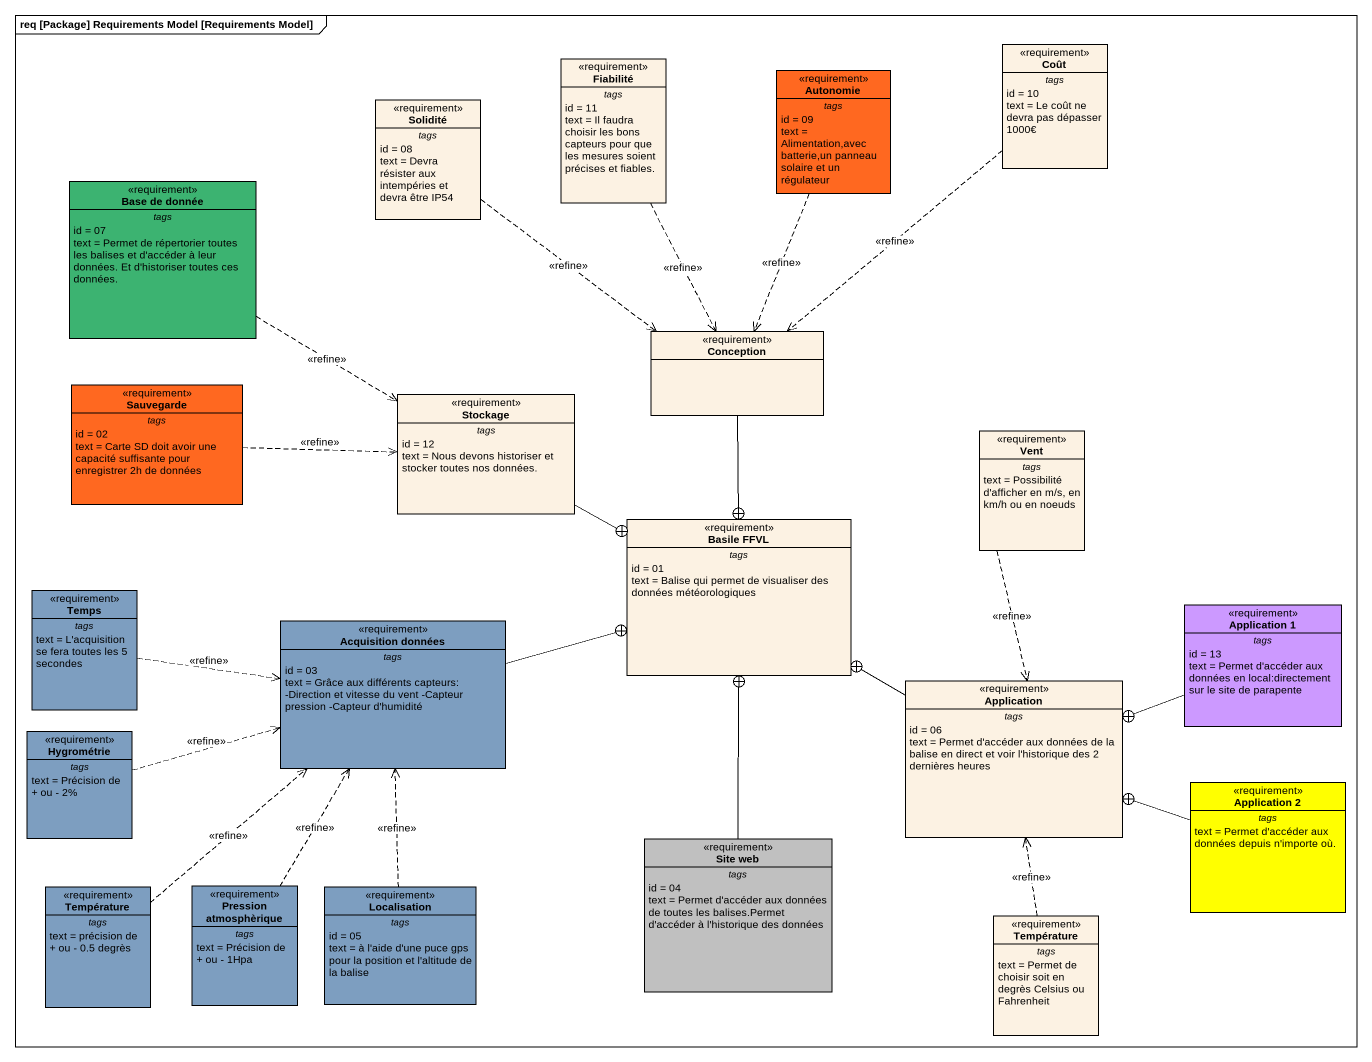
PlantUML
@startuml
mainframe req [Package] Requirements Model [Requirements Model]
hide circle
hide empty members
class Fiabilité <<requirement>> {
  -- tags --
  id = 11
  text = Il faudra choisir les bons capteurs pour que les mesures soient précises et fiables.
}
class Coût <<requirement>> {
  -- tags --
  id = 10
  text = Le coût ne devra pas dépasser 1000€
}
class Solidité <<requirement>> {
  -- tags --
  id = 08
  text = Devra résister aux intempéries et devra être IP54
}
class Autonomie <<requirement>> #FF6820 {
  -- tags --
  id = 09
  text = Alimentation,avec batterie,un panneau solaire et un régulateur
}
class "Base de donnée" as Base_de_donnée <<requirement>> #3CB371 {
  -- tags --
  id = 07
  text = Permet de répertorier toutes les balises et d'accéder à leur données. Et d'historiser toutes ces données.
}
class Conception <<requirement>>
class Sauvegarde <<requirement>> #FF6820 {
  -- tags --
  id = 02
  text = Carte SD doit avoir une capacité suffisante pour enregistrer 2h de données
}
class Stockage <<requirement>> {
  -- tags --
  id = 12
  text = Nous devons historiser et stocker toutes nos données.
}
class Vent <<requirement>> {
  -- tags --
  text = Possibilité d'afficher en m/s, en km/h ou en noeuds
}
class "Basile FFVL" as Basile_FFVL <<requirement>> {
  -- tags --
  id = 01
  text = Balise qui permet de visualiser des données météorologiques
}
class Temps <<requirement>> #7D9EC0 {
  -- tags --
  text = L'acquisition se fera toutes les 5 secondes
}
class "Acquisition données" as Acquisition_données <<requirement>> #7D9EC0 {
  -- tags --
  id = 03
  text = Grâce aux différents capteurs: -Direction et vitesse du vent -Capteur pression -Capteur d'humidité
}
class "Application 1" as Application_1 <<requirement>> #CC99FF {
  -- tags --
  id = 13
  text = Permet d'accéder aux données en local:directement sur le site de parapente
}
class Application <<requirement>> {
  -- tags --
  id = 06
  text = Permet d'accéder aux données de la balise en direct et voir l'historique des 2 dernières heures
}
class Hygrométrie <<requirement>> #7D9EC0 {
  -- tags --
  text = Précision de + ou - 2%
}
class "Application 2" as Application_2 <<requirement>> #FFFF00 {
  -- tags --
  text = Permet d'accéder aux données depuis n'importe où.
}
class "Site web" as Site_web <<requirement>> #C0C0C0 {
  -- tags --
  id = 04
  text = Permet d'accéder aux données de toutes les balises.Permet d'accéder à l'historique des données
}
class Température <<requirement>> #7D9EC0 {
  -- tags --
  text = précision de + ou - 0.5 degrès
}
class "Pression atmosphèrique" as Pression_atmosphèrique <<requirement>> #7D9EC0 {
  -- tags --
  text = Précision de + ou - 1Hpa
}
class Localisation <<requirement>> #7D9EC0 {
  -- tags --
  id = 05
  text = à l'aide d'une puce gps pour la position et l'altitude de la balise
}
class "Température" as Température_2 <<requirement>> {
  -- tags --
  text = Permet de choisir soit en degrès Celsius ou Fahrenheit
}
Fiabilité ..> Conception : <<refine>>
Coût ..> Conception : <<refine>>
Solidité ..> Conception : <<refine>>
Autonomie ..> Conception : <<refine>>
Base_de_donnée ..> Stockage : <<refine>>
Conception --+ Basile_FFVL
Sauvegarde .right.> Stockage : <<refine>>
Stockage -right-+ Basile_FFVL
Vent ..> Application : <<refine>>
Temps .right.> Acquisition_données : <<refine>>
Acquisition_données -right-+ Basile_FFVL
Application_1 -left-+ Application
Application -left-+ Basile_FFVL
Hygrométrie .right.> Acquisition_données : <<refine>>
Application_2 -left-+ Application
Site_web -up-+ Basile_FFVL
Température .up.> Acquisition_données : <<refine>>
Pression_atmosphèrique .up.> Acquisition_données : <<refine>>
Localisation .up.> Acquisition_données : <<refine>>
Température_2 .up.> Application : <<refine>>
@enduml
